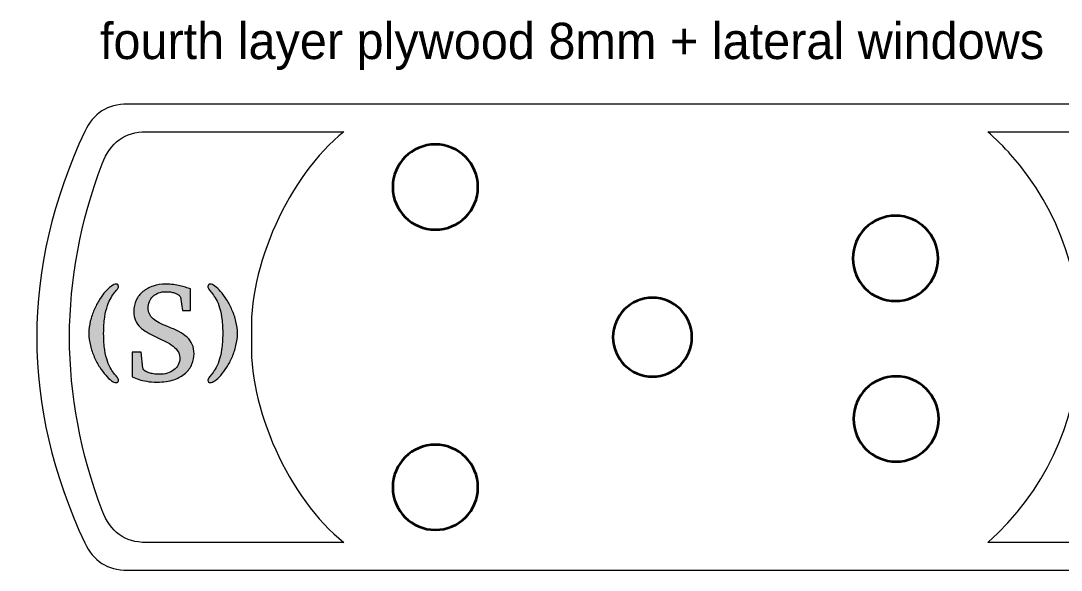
# Model space of a CAD drawing. Header units: inches. Extents: x -377 to 507, y -117 to 625.
# Drawn here: x -371.6 to -42, y 253.1 to 427.2 of the extents above; entities that cross this region are included whole.
import ezdxf

# ---------------------------------------------------------------- set-up
doc = ezdxf.new("R2010")
doc.units = ezdxf.units.IN
doc.header["$MEASUREMENT"] = 0
doc.layers.add('CUT', color=7, linetype='Continuous')
doc.layers.add('ENGRAVE', color=7, linetype='Continuous')

# ---------------------------------------------------------------- blocks, each defined once
blk = doc.blocks.new('block 4')
at = {"layer": 'CUT', "color": 7, "lineweight": 9}
blk.add_lwpolyline([(-76.98, 400.81), (-257.56, 400.81)], dxfattribs=at)
blk = doc.blocks.new('block 3')
at = {"layer": 'CUT'}
blk.add_blockref('block 4', (0, 0), dxfattribs=at)
blk = doc.blocks.new('block 10')
at = {"layer": 'CUT', "color": 7, "lineweight": 9}
blk.add_lwpolyline([(-65.26, 392.03), (-23.68, 392.03)], dxfattribs=at)
blk = doc.blocks.new('block 9')
at = {"layer": 'CUT'}
blk.add_blockref('block 10', (0, 0), dxfattribs=at)
blk = doc.blocks.new('block 18')
at = {"layer": 'CUT', "color": 7, "lineweight": 9}
blk.add_lwpolyline([(-23.68, 261.86), (-65.26, 261.86)], dxfattribs=at)
blk = doc.blocks.new('block 17')
at = {"layer": 'CUT'}
blk.add_blockref('block 18', (0, 0), dxfattribs=at)
blk = doc.blocks.new('block 20')
at = {"layer": 'CUT', "color": 7, "lineweight": 9}
blk.add_lwpolyline([(-76.98, 253.08), (3.23, 253.08)], dxfattribs=at)
blk = doc.blocks.new('block 19')
at = {"layer": 'CUT'}
blk.add_blockref('block 20', (0, 0), dxfattribs=at)
blk = doc.blocks.new('block 22')
at = {"layer": 'CUT', "color": 7, "lineweight": 9}
blk.add_lwpolyline([(3.23, 400.81), (-76.98, 400.81)], dxfattribs=at)
blk = doc.blocks.new('block 21')
at = {"layer": 'CUT'}
blk.add_blockref('block 22', (0, 0), dxfattribs=at)
blk = doc.blocks.new('block 24')
at = {"layer": 'CUT', "color": 7, "lineweight": 9}
blk.add_lwpolyline([(-257.56, 400.81), (-337.77, 400.81)], dxfattribs=at)
blk = doc.blocks.new('block 23')
at = {"layer": 'CUT'}
blk.add_blockref('block 24', (0, 0), dxfattribs=at)
blk = doc.blocks.new('block 26')
at = {"layer": 'CUT', "color": 7, "lineweight": 9}
blk.add_open_spline([(-337.77, 400.81), (-344.14, 400.81), (-348.68, 397.92), (-351.37, 392.14), (-351.37, 392.14), (-351.37, 392.14), (-351.37, 392.14), (-351.37, 392.14), (-351.37, 392.14), (-351.37, 392.14), (-351.37, 392.14), (-351.37, 392.14), (-351.37, 392.14), (-371.61, 348.68), (-371.61, 305.21), (-351.37, 261.74), (-351.37, 261.74), (-351.37, 261.74), (-351.37, 261.74), (-351.37, 261.74), (-351.37, 261.74), (-351.37, 261.74), (-351.37, 261.74), (-351.37, 261.74), (-351.37, 261.74), (-348.68, 255.97), (-344.14, 253.08), (-337.77, 253.08)], degree=3, knots=[0, 0, 0, 0, 1, 1, 1, 2, 2, 2, 3, 3, 3, 4, 4, 4, 5, 5, 5, 6, 6, 6, 7, 7, 7, 8, 8, 8, 9, 9, 9, 9], dxfattribs=at)
blk = doc.blocks.new('block 25')
at = {"layer": 'CUT'}
blk.add_blockref('block 26', (0, 0), dxfattribs=at)
blk = doc.blocks.new('block 28')
at = {"layer": 'CUT', "color": 7, "lineweight": 9}
blk.add_lwpolyline([(-337.77, 253.08), (-257.56, 253.08)], dxfattribs=at)
blk = doc.blocks.new('block 27')
at = {"layer": 'CUT'}
blk.add_blockref('block 28', (0, 0), dxfattribs=at)
blk = doc.blocks.new('block 30')
at = {"layer": 'CUT', "color": 7, "lineweight": 9}
blk.add_lwpolyline([(-310.86, 392.03), (-269.29, 392.03)], dxfattribs=at)
blk = doc.blocks.new('block 29')
at = {"layer": 'CUT'}
blk.add_blockref('block 30', (0, 0), dxfattribs=at)
blk = doc.blocks.new('block 32')
at = {"layer": 'CUT', "color": 7, "lineweight": 9}
blk.add_lwpolyline([(-269.29, 261.86), (-310.86, 261.86)], dxfattribs=at)
blk = doc.blocks.new('block 31')
at = {"layer": 'CUT'}
blk.add_blockref('block 32', (0, 0), dxfattribs=at)
blk = doc.blocks.new('block 34')
at = {"layer": 'CUT', "color": 7, "lineweight": 9}
blk.add_open_spline([(-345.82, 381.92), (-343.27, 388.66), (-338.65, 392.03), (-331.93, 392.03)], degree=3, dxfattribs=at)
blk = doc.blocks.new('block 33')
at = {"layer": 'CUT'}
blk.add_blockref('block 34', (0, 0), dxfattribs=at)
blk = doc.blocks.new('block 36')
at = {"layer": 'CUT', "color": 7, "lineweight": 9}
blk.add_open_spline([(-331.93, 261.86), (-338.65, 261.86), (-343.27, 265.23), (-345.82, 271.97), (-345.82, 271.97), (-345.82, 271.97), (-345.82, 271.97), (-345.82, 271.97), (-345.82, 271.97), (-345.82, 271.97), (-345.82, 271.97), (-345.82, 271.97), (-345.82, 271.97), (-359.63, 308.62), (-359.63, 345.27), (-345.82, 381.92)], degree=3, knots=[0, 0, 0, 0, 1, 1, 1, 2, 2, 2, 3, 3, 3, 4, 4, 4, 5, 5, 5, 5], dxfattribs=at)
blk = doc.blocks.new('block 35')
at = {"layer": 'CUT'}
blk.add_blockref('block 36', (0, 0), dxfattribs=at)
blk = doc.blocks.new('block 38')
at = {"layer": 'CUT', "color": 7, "lineweight": 9}
blk.add_lwpolyline([(-331.93, 392.03), (-310.86, 392.03)], dxfattribs=at)
blk = doc.blocks.new('block 37')
at = {"layer": 'CUT'}
blk.add_blockref('block 38', (0, 0), dxfattribs=at)
blk = doc.blocks.new('block 40')
at = {"layer": 'CUT', "color": 7, "lineweight": 9}
blk.add_lwpolyline([(-310.86, 261.86), (-331.93, 261.86)], dxfattribs=at)
blk = doc.blocks.new('block 39')
at = {"layer": 'CUT'}
blk.add_blockref('block 40', (0, 0), dxfattribs=at)
blk = doc.blocks.new('block 42')
at = {"layer": 'CUT', "color": 7, "lineweight": 9}
blk.add_lwpolyline([(-257.56, 253.08), (-76.98, 253.08)], dxfattribs=at)
blk = doc.blocks.new('block 41')
at = {"layer": 'CUT'}
blk.add_blockref('block 42', (0, 0), dxfattribs=at)
blk = doc.blocks.new('block 44')
at = {"layer": 'CUT', "color": 7, "lineweight": 9}
blk.add_open_spline([(-269.29, 392.03), (-286.59, 378.35), (-299.78, 348.96), (-298.5, 326.94)], degree=3, dxfattribs=at)
blk = doc.blocks.new('block 43')
at = {"layer": 'CUT'}
blk.add_blockref('block 44', (0, 0), dxfattribs=at)
blk = doc.blocks.new('block 46')
at = {"layer": 'CUT', "color": 7, "lineweight": 9}
blk.add_open_spline([(-298.5, 326.94), (-299.78, 304.92), (-286.59, 275.53), (-269.29, 261.86)], degree=3, dxfattribs=at)
blk = doc.blocks.new('block 45')
at = {"layer": 'CUT'}
blk.add_blockref('block 46', (0, 0), dxfattribs=at)
blk = doc.blocks.new('block 48')
at = {"layer": 'CUT', "color": 7, "lineweight": 9}
blk.add_open_spline([(-65.26, 261.86), (-29.31, 293.83), (-26.09, 348.89), (-58.06, 384.83), (-58.06, 384.83), (-58.06, 384.83), (-58.06, 384.83), (-59.75, 386.81), (-63.28, 390.34), (-65.26, 392.03)], degree=3, knots=[0, 0, 0, 0, 1, 1, 1, 2, 2, 2, 3, 3, 3, 3], dxfattribs=at)
blk = doc.blocks.new('block 47')
at = {"layer": 'CUT'}
blk.add_blockref('block 48', (0, 0), dxfattribs=at)
blk = doc.blocks.new('block 2')
at = {"layer": 'CUT'}
for name in ['block 25', 'block 23', 'block 3', 'block 21', 'block 33', 'block 37', 'block 29', 'block 43', 'block 9', 'block 47', 'block 35', 'block 45', 'block 39', 'block 31', 'block 17', 'block 27', 'block 41', 'block 19']:
    blk.add_blockref(name, (0, 0), dxfattribs=at)
blk = doc.blocks.new('block 260')
at = {"layer": 'ENGRAVE'}
h = blk.add_hatch(color=7, dxfattribs=at)
h.dxf.hatch_style = 2
edge = h.paths.add_edge_path()
edge.add_spline(control_points=[(-340.69, 313.23), (-340.69, 313), (-340.75, 312.83), (-340.88, 312.71), (-341, 312.58), (-341.21, 312.52), (-341.53, 312.52), (-341.89, 312.52), (-342.36, 312.72), (-342.93, 313.14), (-343.49, 313.54), (-344.09, 314.11), (-344.72, 314.85), (-345.35, 315.58), (-345.99, 316.43), (-346.62, 317.41), (-347.25, 318.4), (-347.83, 319.48), (-348.34, 320.65), (-348.85, 321.81), (-349.26, 323.03), (-349.57, 324.29), (-349.89, 325.57), (-350.05, 326.86), (-350.05, 328.15), (-350.05, 329.45), (-349.9, 330.73), (-349.6, 331.99), (-349.28, 333.27), (-348.88, 334.49), (-348.39, 335.64), (-347.88, 336.8), (-347.32, 337.88), (-346.68, 338.85), (-346.05, 339.85), (-345.42, 340.7), (-344.79, 341.42), (-344.14, 342.15), (-343.52, 342.72), (-342.93, 343.13), (-342.34, 343.54), (-341.83, 343.75), (-341.4, 343.75), (-341.21, 343.75), (-341.05, 343.69), (-340.9, 343.58), (-340.76, 343.48), (-340.69, 343.28), (-340.69, 343), (-340.69, 342.72), (-340.8, 342.44), (-341.03, 342.15), (-341.26, 341.88), (-341.55, 341.52), (-341.89, 341.08), (-342.24, 340.64), (-342.62, 340.1), (-343.04, 339.44), (-343.44, 338.79), (-343.81, 337.95), (-344.16, 336.93), (-344.51, 335.93), (-344.79, 334.7), (-345.02, 333.25), (-345.25, 331.81), (-345.37, 330.08), (-345.37, 328.07), (-345.37, 326.05), (-345.25, 324.34), (-345.02, 322.91), (-344.79, 321.49), (-344.51, 320.28), (-344.16, 319.29), (-343.81, 318.3), (-343.44, 317.48), (-343.04, 316.83), (-342.62, 316.2), (-342.24, 315.66), (-341.89, 315.23), (-341.55, 314.8), (-341.26, 314.44), (-341.03, 314.13), (-340.8, 313.85), (-340.69, 313.54), (-340.69, 313.23)], knot_values=[0, 0, 0, 0, 0.352778, 0.352778, 0.352778, 0.705556, 0.705556, 0.705556, 1.058334, 1.058334, 1.058334, 1.411112, 1.411112, 1.411112, 1.76389, 1.76389, 1.76389, 2.116668, 2.116668, 2.116668, 2.469446, 2.469446, 2.469446, 2.822224, 2.822224, 2.822224, 3.175002, 3.175002, 3.175002, 3.52778, 3.52778, 3.52778, 3.880558, 3.880558, 3.880558, 4.233336, 4.233336, 4.233336, 4.586114, 4.586114, 4.586114, 4.938892, 4.938892, 4.938892, 5.29167, 5.29167, 5.29167, 5.644448, 5.644448, 5.644448, 5.997226, 5.997226, 5.997226, 6.350004, 6.350004, 6.350004, 6.702782, 6.702782, 6.702782, 7.05556, 7.05556, 7.05556, 7.408338, 7.408338, 7.408338, 7.761116, 7.761116, 7.761116, 8.113894, 8.113894, 8.113894, 8.466672, 8.466672, 8.466672, 8.81945, 8.81945, 8.81945, 9.172228, 9.172228, 9.172228, 9.525006, 9.525006, 9.525006, 9.877784, 9.877784, 9.877784, 9.877784], degree=3, periodic=0)
edge.add_line((-340.69, 313.23), (-340.69, 313.23))
h = blk.add_hatch(color=7, dxfattribs=at)
h.dxf.hatch_style = 2
edge = h.paths.add_edge_path()
edge.add_spline(control_points=[(-316.74, 321.7), (-316.74, 320.58), (-316.97, 319.48), (-317.41, 318.4), (-317.84, 317.33), (-318.53, 316.36), (-319.48, 315.51), (-320.43, 314.67), (-321.65, 313.98), (-323.13, 313.46), (-324.61, 312.95), (-326.39, 312.69), (-328.46, 312.69), (-329.66, 312.69), (-330.75, 312.77), (-331.71, 312.95), (-332.66, 313.12), (-333.48, 313.31), (-334.17, 313.51), (-334.96, 313.75), (-335.68, 314.03), (-336.31, 314.33), (-336.31, 314.33), (-336.31, 322.16), (-336.31, 322.16), (-336.31, 322.16), (-333.53, 322.16), (-333.53, 322.16), (-333.53, 322.16), (-332.94, 317.15), (-332.94, 317.15), (-332.91, 316.98), (-332.83, 316.79), (-332.68, 316.59), (-332.53, 316.39), (-332.37, 316.25), (-332.21, 316.18), (-332.18, 316.17), (-332.06, 316.1), (-331.84, 315.99), (-331.63, 315.89), (-331.33, 315.77), (-330.96, 315.64), (-330.58, 315.53), (-330.13, 315.42), (-329.6, 315.32), (-329.05, 315.22), (-328.43, 315.17), (-327.74, 315.17), (-326.81, 315.17), (-325.95, 315.28), (-325.16, 315.51), (-324.35, 315.76), (-323.66, 316.1), (-323.09, 316.55), (-322.51, 316.99), (-322.06, 317.54), (-321.75, 318.19), (-321.42, 318.84), (-321.25, 319.57), (-321.25, 320.39), (-321.25, 321.28), (-321.51, 322.06), (-322.03, 322.72), (-322.53, 323.39), (-323.17, 323.99), (-323.95, 324.51), (-324.71, 325.04), (-325.54, 325.52), (-326.45, 325.93), (-327.36, 326.35), (-328.21, 326.75), (-329.02, 327.14), (-329.92, 327.57), (-330.79, 328.02), (-331.63, 328.48), (-332.45, 328.94), (-333.17, 329.47), (-333.81, 330.07), (-334.42, 330.68), (-334.92, 331.38), (-335.29, 332.19), (-335.65, 333.01), (-335.83, 333.98), (-335.83, 335.1), (-335.83, 336.41), (-335.57, 337.59), (-335.06, 338.66), (-334.54, 339.72), (-333.83, 340.63), (-332.92, 341.38), (-332, 342.14), (-330.92, 342.72), (-329.69, 343.13), (-328.43, 343.54), (-327.08, 343.75), (-325.63, 343.75), (-324.8, 343.75), (-324.01, 343.7), (-323.28, 343.6), (-322.53, 343.5), (-321.84, 343.37), (-321.21, 343.21), (-320.56, 343.07), (-319.96, 342.91), (-319.42, 342.74), (-318.86, 342.56), (-318.33, 342.4), (-317.84, 342.24), (-317.84, 342.24), (-317.84, 335.36), (-317.84, 335.36), (-317.84, 335.36), (-320.37, 335.36), (-320.37, 335.36), (-320.37, 335.36), (-321.04, 339.59), (-321.04, 339.59), (-321.06, 339.73), (-321.15, 339.87), (-321.29, 340.02), (-321.42, 340.16), (-321.55, 340.27), (-321.68, 340.34), (-321.71, 340.36), (-321.81, 340.42), (-321.96, 340.54), (-322.12, 340.65), (-322.36, 340.77), (-322.68, 340.88), (-322.98, 341), (-323.37, 341.1), (-323.86, 341.2), (-324.34, 341.31), (-324.9, 341.36), (-325.57, 341.36), (-326.46, 341.36), (-327.26, 341.23), (-327.96, 340.97), (-328.66, 340.71), (-329.26, 340.34), (-329.75, 339.87), (-330.24, 339.41), (-330.62, 338.86), (-330.89, 338.23), (-331.15, 337.59), (-331.28, 336.9), (-331.28, 336.16), (-331.28, 335.48), (-331.15, 334.86), (-330.89, 334.3), (-330.62, 333.76), (-330.23, 333.25), (-329.71, 332.77), (-329.18, 332.31), (-328.53, 331.88), (-327.77, 331.48), (-327, 331.07), (-326.13, 330.69), (-325.13, 330.31), (-323.8, 329.81), (-322.61, 329.28), (-321.58, 328.74), (-320.53, 328.19), (-319.65, 327.58), (-318.94, 326.9), (-318.22, 326.23), (-317.68, 325.47), (-317.3, 324.62), (-316.93, 323.78), (-316.74, 322.81), (-316.74, 321.7)], knot_values=[0, 0, 0, 0, 0.352778, 0.352778, 0.352778, 0.705556, 0.705556, 0.705556, 1.058334, 1.058334, 1.058334, 1.411112, 1.411112, 1.411112, 1.76389, 1.76389, 1.76389, 2.116668, 2.116668, 2.116668, 2.469446, 2.469446, 2.469446, 2.822224, 2.822224, 2.822224, 3.175002, 3.175002, 3.175002, 3.52778, 3.52778, 3.52778, 3.880558, 3.880558, 3.880558, 4.233336, 4.233336, 4.233336, 4.586114, 4.586114, 4.586114, 4.938892, 4.938892, 4.938892, 5.29167, 5.29167, 5.29167, 5.644448, 5.644448, 5.644448, 5.997226, 5.997226, 5.997226, 6.350004, 6.350004, 6.350004, 6.702782, 6.702782, 6.702782, 7.05556, 7.05556, 7.05556, 7.408338, 7.408338, 7.408338, 7.761116, 7.761116, 7.761116, 8.113894, 8.113894, 8.113894, 8.466672, 8.466672, 8.466672, 8.81945, 8.81945, 8.81945, 9.172228, 9.172228, 9.172228, 9.525006, 9.525006, 9.525006, 9.877784, 9.877784, 9.877784, 10.230562, 10.230562, 10.230562, 10.58334, 10.58334, 10.58334, 10.936118, 10.936118, 10.936118, 11.288896, 11.288896, 11.288896, 11.641674, 11.641674, 11.641674, 11.994452, 11.994452, 11.994452, 12.34723, 12.34723, 12.34723, 12.700008, 12.700008, 12.700008, 13.052786, 13.052786, 13.052786, 13.405564, 13.405564, 13.405564, 13.758342, 13.758342, 13.758342, 14.11112, 14.11112, 14.11112, 14.463898, 14.463898, 14.463898, 14.816676, 14.816676, 14.816676, 15.169454, 15.169454, 15.169454, 15.522232, 15.522232, 15.522232, 15.87501, 15.87501, 15.87501, 16.227788, 16.227788, 16.227788, 16.580566, 16.580566, 16.580566, 16.933344, 16.933344, 16.933344, 17.286123, 17.286123, 17.286123, 17.638901, 17.638901, 17.638901, 17.991679, 17.991679, 17.991679, 18.344457, 18.344457, 18.344457, 18.697235, 18.697235, 18.697235, 19.050013, 19.050013, 19.050013, 19.402791, 19.402791, 19.402791, 19.755569, 19.755569, 19.755569, 20.108347, 20.108347, 20.108347, 20.108347], degree=3, periodic=0)
edge.add_line((-316.74, 321.7), (-316.74, 321.7))
h = blk.add_hatch(color=7, dxfattribs=at)
h.dxf.hatch_style = 2
edge = h.paths.add_edge_path()
edge.add_spline(control_points=[(-302.98, 328.11), (-302.98, 326.82), (-303.14, 325.53), (-303.46, 324.25), (-303.76, 322.98), (-304.16, 321.77), (-304.66, 320.61), (-305.15, 319.45), (-305.71, 318.38), (-306.35, 317.39), (-306.98, 316.41), (-307.62, 315.56), (-308.27, 314.82), (-308.9, 314.1), (-309.52, 313.54), (-310.12, 313.14), (-310.71, 312.72), (-311.21, 312.52), (-311.63, 312.52), (-311.82, 312.52), (-311.98, 312.57), (-312.13, 312.69), (-312.27, 312.79), (-312.34, 312.98), (-312.34, 313.27), (-312.34, 313.54), (-312.23, 313.82), (-312, 314.09), (-311.77, 314.38), (-311.48, 314.74), (-311.13, 315.17), (-310.79, 315.61), (-310.42, 316.16), (-310.01, 316.81), (-309.6, 317.47), (-309.22, 318.3), (-308.87, 319.31), (-308.52, 320.33), (-308.24, 321.56), (-308.01, 323), (-307.78, 324.45), (-307.66, 326.18), (-307.66, 328.2), (-307.66, 330.21), (-307.78, 331.93), (-308.01, 333.35), (-308.24, 334.78), (-308.52, 335.98), (-308.87, 336.98), (-309.22, 337.97), (-309.6, 338.78), (-310.01, 339.41), (-310.42, 340.06), (-310.79, 340.6), (-311.13, 341.03), (-311.48, 341.46), (-311.77, 341.82), (-312, 342.11), (-312.23, 342.41), (-312.34, 342.72), (-312.34, 343.04), (-312.34, 343.27), (-312.29, 343.44), (-312.17, 343.56), (-312.04, 343.69), (-311.82, 343.75), (-311.5, 343.75), (-311.14, 343.75), (-310.68, 343.54), (-310.12, 343.13), (-309.55, 342.72), (-308.94, 342.15), (-308.31, 341.42), (-307.68, 340.69), (-307.04, 339.82), (-306.41, 338.83), (-305.78, 337.85), (-305.21, 336.78), (-304.71, 335.62), (-304.19, 334.45), (-303.77, 333.23), (-303.46, 331.95), (-303.14, 330.69), (-302.98, 329.41), (-302.98, 328.11)], knot_values=[0, 0, 0, 0, 0.352778, 0.352778, 0.352778, 0.705556, 0.705556, 0.705556, 1.058334, 1.058334, 1.058334, 1.411112, 1.411112, 1.411112, 1.76389, 1.76389, 1.76389, 2.116668, 2.116668, 2.116668, 2.469446, 2.469446, 2.469446, 2.822224, 2.822224, 2.822224, 3.175002, 3.175002, 3.175002, 3.52778, 3.52778, 3.52778, 3.880558, 3.880558, 3.880558, 4.233336, 4.233336, 4.233336, 4.586114, 4.586114, 4.586114, 4.938892, 4.938892, 4.938892, 5.29167, 5.29167, 5.29167, 5.644448, 5.644448, 5.644448, 5.997226, 5.997226, 5.997226, 6.350004, 6.350004, 6.350004, 6.702782, 6.702782, 6.702782, 7.05556, 7.05556, 7.05556, 7.408338, 7.408338, 7.408338, 7.761116, 7.761116, 7.761116, 8.113894, 8.113894, 8.113894, 8.466672, 8.466672, 8.466672, 8.81945, 8.81945, 8.81945, 9.172228, 9.172228, 9.172228, 9.525006, 9.525006, 9.525006, 9.877784, 9.877784, 9.877784, 9.877784], degree=3, periodic=0)
edge.add_line((-302.98, 328.11), (-302.98, 328.11))
at = {"layer": 'ENGRAVE', "lineweight": 0}
for points, knots in [([(-340.69, 313.23), (-340.69, 313), (-340.75, 312.83), (-340.88, 312.71), (-341, 312.58), (-341.21, 312.52), (-341.53, 312.52), (-341.89, 312.52), (-342.36, 312.72), (-342.93, 313.14), (-343.49, 313.54), (-344.09, 314.11), (-344.72, 314.85), (-345.35, 315.58), (-345.99, 316.43), (-346.62, 317.41), (-347.25, 318.4), (-347.83, 319.48), (-348.34, 320.65), (-348.85, 321.81), (-349.26, 323.03), (-349.57, 324.29), (-349.89, 325.57), (-350.05, 326.86), (-350.05, 328.15), (-350.05, 329.45), (-349.9, 330.73), (-349.6, 331.99), (-349.28, 333.27), (-348.88, 334.49), (-348.39, 335.64), (-347.88, 336.8), (-347.32, 337.88), (-346.68, 338.85), (-346.05, 339.85), (-345.42, 340.7), (-344.79, 341.42), (-344.14, 342.15), (-343.52, 342.72), (-342.93, 343.13), (-342.34, 343.54), (-341.83, 343.75), (-341.4, 343.75), (-341.21, 343.75), (-341.05, 343.69), (-340.9, 343.58), (-340.76, 343.48), (-340.69, 343.28), (-340.69, 343), (-340.69, 342.72), (-340.8, 342.44), (-341.03, 342.15), (-341.26, 341.88), (-341.55, 341.52), (-341.89, 341.08), (-342.24, 340.64), (-342.62, 340.1), (-343.04, 339.44), (-343.44, 338.79), (-343.81, 337.95), (-344.16, 336.93), (-344.51, 335.93), (-344.79, 334.7), (-345.02, 333.25), (-345.25, 331.81), (-345.37, 330.08), (-345.37, 328.07), (-345.37, 326.05), (-345.25, 324.34), (-345.02, 322.91), (-344.79, 321.49), (-344.51, 320.28), (-344.16, 319.29), (-343.81, 318.3), (-343.44, 317.48), (-343.04, 316.83), (-342.62, 316.2), (-342.24, 315.66), (-341.89, 315.23), (-341.55, 314.8), (-341.26, 314.44), (-341.03, 314.13), (-340.8, 313.85), (-340.69, 313.54), (-340.69, 313.23)], [0, 0, 0, 0, 1, 1, 1, 2, 2, 2, 3, 3, 3, 4, 4, 4, 5, 5, 5, 6, 6, 6, 7, 7, 7, 8, 8, 8, 9, 9, 9, 10, 10, 10, 11, 11, 11, 12, 12, 12, 13, 13, 13, 14, 14, 14, 15, 15, 15, 16, 16, 16, 17, 17, 17, 18, 18, 18, 19, 19, 19, 20, 20, 20, 21, 21, 21, 22, 22, 22, 23, 23, 23, 24, 24, 24, 25, 25, 25, 26, 26, 26, 27, 27, 27, 28, 28, 28, 28]), ([(-316.74, 321.7), (-316.74, 320.58), (-316.97, 319.48), (-317.41, 318.4), (-317.84, 317.33), (-318.53, 316.36), (-319.48, 315.51), (-320.43, 314.67), (-321.65, 313.98), (-323.13, 313.46), (-324.61, 312.95), (-326.39, 312.69), (-328.46, 312.69), (-329.66, 312.69), (-330.75, 312.77), (-331.71, 312.95), (-332.66, 313.12), (-333.48, 313.31), (-334.17, 313.51), (-334.96, 313.75), (-335.68, 314.03), (-336.31, 314.33), (-336.31, 314.33), (-336.31, 322.16), (-336.31, 322.16), (-336.31, 322.16), (-333.53, 322.16), (-333.53, 322.16), (-333.53, 322.16), (-332.94, 317.15), (-332.94, 317.15), (-332.91, 316.98), (-332.83, 316.79), (-332.68, 316.59), (-332.53, 316.39), (-332.37, 316.25), (-332.21, 316.18), (-332.18, 316.17), (-332.06, 316.1), (-331.84, 315.99), (-331.63, 315.89), (-331.33, 315.77), (-330.96, 315.64), (-330.58, 315.53), (-330.13, 315.42), (-329.6, 315.32), (-329.05, 315.22), (-328.43, 315.17), (-327.74, 315.17), (-326.81, 315.17), (-325.95, 315.28), (-325.16, 315.51), (-324.35, 315.76), (-323.66, 316.1), (-323.09, 316.55), (-322.51, 316.99), (-322.06, 317.54), (-321.75, 318.19), (-321.42, 318.84), (-321.25, 319.57), (-321.25, 320.39), (-321.25, 321.28), (-321.51, 322.06), (-322.03, 322.72), (-322.53, 323.39), (-323.17, 323.99), (-323.95, 324.51), (-324.71, 325.04), (-325.54, 325.52), (-326.45, 325.93), (-327.36, 326.35), (-328.21, 326.75), (-329.02, 327.14), (-329.92, 327.57), (-330.79, 328.02), (-331.63, 328.48), (-332.45, 328.94), (-333.17, 329.47), (-333.81, 330.07), (-334.42, 330.68), (-334.92, 331.38), (-335.29, 332.19), (-335.65, 333.01), (-335.83, 333.98), (-335.83, 335.1), (-335.83, 336.41), (-335.57, 337.59), (-335.06, 338.66), (-334.54, 339.72), (-333.83, 340.63), (-332.92, 341.38), (-332, 342.14), (-330.92, 342.72), (-329.69, 343.13), (-328.43, 343.54), (-327.08, 343.75), (-325.63, 343.75), (-324.8, 343.75), (-324.01, 343.7), (-323.28, 343.6), (-322.53, 343.5), (-321.84, 343.37), (-321.21, 343.21), (-320.56, 343.07), (-319.96, 342.91), (-319.42, 342.74), (-318.86, 342.56), (-318.33, 342.4), (-317.84, 342.24), (-317.84, 342.24), (-317.84, 335.36), (-317.84, 335.36), (-317.84, 335.36), (-320.37, 335.36), (-320.37, 335.36), (-320.37, 335.36), (-321.04, 339.59), (-321.04, 339.59), (-321.06, 339.73), (-321.15, 339.87), (-321.29, 340.02), (-321.42, 340.16), (-321.55, 340.27), (-321.68, 340.34), (-321.71, 340.36), (-321.81, 340.42), (-321.96, 340.54), (-322.12, 340.65), (-322.36, 340.77), (-322.68, 340.88), (-322.98, 341), (-323.37, 341.1), (-323.86, 341.2), (-324.34, 341.31), (-324.9, 341.36), (-325.57, 341.36), (-326.46, 341.36), (-327.26, 341.23), (-327.96, 340.97), (-328.66, 340.71), (-329.26, 340.34), (-329.75, 339.87), (-330.24, 339.41), (-330.62, 338.86), (-330.89, 338.23), (-331.15, 337.59), (-331.28, 336.9), (-331.28, 336.16), (-331.28, 335.48), (-331.15, 334.86), (-330.89, 334.3), (-330.62, 333.76), (-330.23, 333.25), (-329.71, 332.77), (-329.18, 332.31), (-328.53, 331.88), (-327.77, 331.48), (-327, 331.07), (-326.13, 330.69), (-325.13, 330.31), (-323.8, 329.81), (-322.61, 329.28), (-321.58, 328.74), (-320.53, 328.19), (-319.65, 327.58), (-318.94, 326.9), (-318.22, 326.23), (-317.68, 325.47), (-317.3, 324.62), (-316.93, 323.78), (-316.74, 322.81), (-316.74, 321.7)], [0, 0, 0, 0, 1, 1, 1, 2, 2, 2, 3, 3, 3, 4, 4, 4, 5, 5, 5, 6, 6, 6, 7, 7, 7, 8, 8, 8, 9, 9, 9, 10, 10, 10, 11, 11, 11, 12, 12, 12, 13, 13, 13, 14, 14, 14, 15, 15, 15, 16, 16, 16, 17, 17, 17, 18, 18, 18, 19, 19, 19, 20, 20, 20, 21, 21, 21, 22, 22, 22, 23, 23, 23, 24, 24, 24, 25, 25, 25, 26, 26, 26, 27, 27, 27, 28, 28, 28, 29, 29, 29, 30, 30, 30, 31, 31, 31, 32, 32, 32, 33, 33, 33, 34, 34, 34, 35, 35, 35, 36, 36, 36, 37, 37, 37, 38, 38, 38, 39, 39, 39, 40, 40, 40, 41, 41, 41, 42, 42, 42, 43, 43, 43, 44, 44, 44, 45, 45, 45, 46, 46, 46, 47, 47, 47, 48, 48, 48, 49, 49, 49, 50, 50, 50, 51, 51, 51, 52, 52, 52, 53, 53, 53, 54, 54, 54, 55, 55, 55, 56, 56, 56, 57, 57, 57, 57]), ([(-302.98, 328.11), (-302.98, 326.82), (-303.14, 325.53), (-303.46, 324.25), (-303.76, 322.98), (-304.16, 321.77), (-304.66, 320.61), (-305.15, 319.45), (-305.71, 318.38), (-306.35, 317.39), (-306.98, 316.41), (-307.62, 315.56), (-308.27, 314.82), (-308.9, 314.1), (-309.52, 313.54), (-310.12, 313.14), (-310.71, 312.72), (-311.21, 312.52), (-311.63, 312.52), (-311.82, 312.52), (-311.98, 312.57), (-312.13, 312.69), (-312.27, 312.79), (-312.34, 312.98), (-312.34, 313.27), (-312.34, 313.54), (-312.23, 313.82), (-312, 314.09), (-311.77, 314.38), (-311.48, 314.74), (-311.13, 315.17), (-310.79, 315.61), (-310.42, 316.16), (-310.01, 316.81), (-309.6, 317.47), (-309.22, 318.3), (-308.87, 319.31), (-308.52, 320.33), (-308.24, 321.56), (-308.01, 323), (-307.78, 324.45), (-307.66, 326.18), (-307.66, 328.2), (-307.66, 330.21), (-307.78, 331.93), (-308.01, 333.35), (-308.24, 334.78), (-308.52, 335.98), (-308.87, 336.98), (-309.22, 337.97), (-309.6, 338.78), (-310.01, 339.41), (-310.42, 340.06), (-310.79, 340.6), (-311.13, 341.03), (-311.48, 341.46), (-311.77, 341.82), (-312, 342.11), (-312.23, 342.41), (-312.34, 342.72), (-312.34, 343.04), (-312.34, 343.27), (-312.29, 343.44), (-312.17, 343.56), (-312.04, 343.69), (-311.82, 343.75), (-311.5, 343.75), (-311.14, 343.75), (-310.68, 343.54), (-310.12, 343.13), (-309.55, 342.72), (-308.94, 342.15), (-308.31, 341.42), (-307.68, 340.69), (-307.04, 339.82), (-306.41, 338.83), (-305.78, 337.85), (-305.21, 336.78), (-304.71, 335.62), (-304.19, 334.45), (-303.77, 333.23), (-303.46, 331.95), (-303.14, 330.69), (-302.98, 329.41), (-302.98, 328.11)], [0, 0, 0, 0, 1, 1, 1, 2, 2, 2, 3, 3, 3, 4, 4, 4, 5, 5, 5, 6, 6, 6, 7, 7, 7, 8, 8, 8, 9, 9, 9, 10, 10, 10, 11, 11, 11, 12, 12, 12, 13, 13, 13, 14, 14, 14, 15, 15, 15, 16, 16, 16, 17, 17, 17, 18, 18, 18, 19, 19, 19, 20, 20, 20, 21, 21, 21, 22, 22, 22, 23, 23, 23, 24, 24, 24, 25, 25, 25, 26, 26, 26, 27, 27, 27, 28, 28, 28, 28])]:
    blk.add_open_spline(points, degree=3, knots=knots, dxfattribs=at)

msp = doc.modelspace()

# ---------------------------------------------------------------- linework, layer by layer
at = {"layer": 'CUT', "color": 7, "lineweight": 35}
for points in [[(-226.79, 374.53), (-226.79, 367.07), (-232.83, 361.03), (-240.29, 361.03), (-247.74, 361.03), (-253.79, 367.07), (-253.79, 374.53), (-253.79, 381.99), (-247.74, 388.03), (-240.29, 388.03), (-232.83, 388.03), (-226.79, 381.99), (-226.79, 374.53)], [(-81.04, 351.92), (-81.04, 344.46), (-87.09, 338.42), (-94.54, 338.42), (-102, 338.42), (-108.04, 344.46), (-108.04, 351.92), (-108.04, 359.37), (-102, 365.42), (-94.54, 365.42), (-87.09, 365.42), (-81.04, 359.37), (-81.04, 351.92)], [(-159.02, 326.94), (-159.02, 320.04), (-164.61, 314.44), (-171.52, 314.44), (-178.42, 314.44), (-184.02, 320.04), (-184.02, 326.94), (-184.02, 333.85), (-178.42, 339.44), (-171.52, 339.44), (-164.61, 339.44), (-159.02, 333.85), (-159.02, 326.94)], [(-80.83, 301.01), (-80.83, 293.56), (-86.88, 287.51), (-94.33, 287.51), (-101.79, 287.51), (-107.83, 293.56), (-107.83, 301.01), (-107.83, 308.47), (-101.79, 314.51), (-94.33, 314.51), (-86.88, 314.51), (-80.83, 308.47), (-80.83, 301.01)], [(-226.79, 279.36), (-226.79, 271.9), (-232.83, 265.86), (-240.29, 265.86), (-247.74, 265.86), (-253.79, 271.9), (-253.79, 279.36), (-253.79, 286.81), (-247.74, 292.86), (-240.29, 292.86), (-232.83, 292.86), (-226.79, 286.81), (-226.79, 279.36)]]:
    msp.add_open_spline(points, degree=3, knots=[0, 0, 0, 0, 1, 1, 1, 2, 2, 2, 3, 3, 3, 4, 4, 4, 4], dxfattribs=at)

# ---------------------------------------------------------------- block references
at = {"layer": 'CUT'}
msp.add_blockref('block 2', (0, 0), dxfattribs=at)
at = {"layer": 'ENGRAVE'}
msp.add_blockref('block 260', (0, 0), dxfattribs=at)

# ---------------------------------------------------------------- texts
at = {"layer": 'CUT', "color": 7, "insert": (-346.55, 411.61), "char_height": 11.5147, "attachment_point": 7}
msp.add_mtext('\\fMyriad Pro|b0|i0|c0|p34;\\W1;fourth layer plywood 8mm + lateral windows', dxfattribs=at)

doc.saveas('drawing.dxf')
